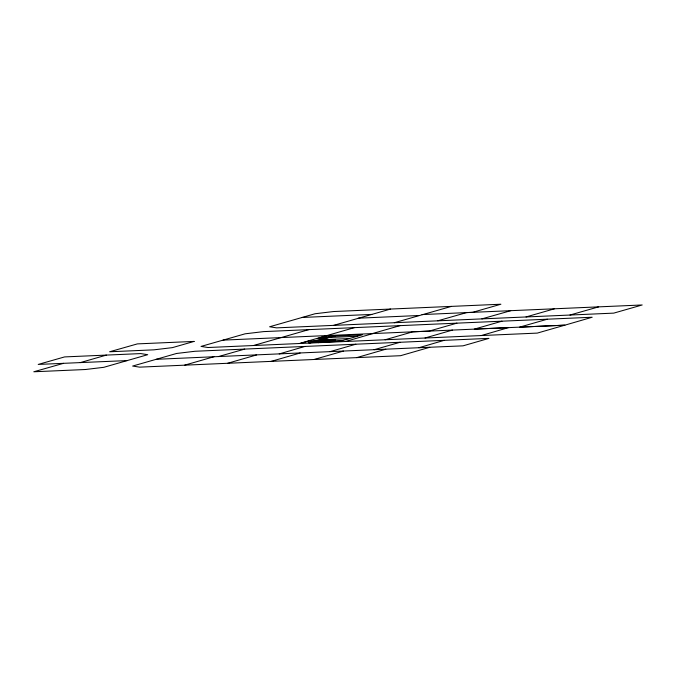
<?xml version="1.0" encoding="UTF-8"?>
<svg xmlns="http://www.w3.org/2000/svg" width="676" height="676" viewBox="0 0 676 676"><rect width="100%" height="100%" fill="white"/><g stroke="black" fill="none" stroke-linecap="round" stroke-linejoin="round"><path stroke-width="1.01" d="M394.328 322.722L451.45 306.389M279.222 353.937L304.96 346.442M345.546 341.49L372.806 333.572M156.224 359.302L418.9 347.726L444.2 340.341M481.295 335.55L508.453 327.632L474.324 329.127L501.972 321.185M354.385 327.64L299.392 343.518M271.186 361.373L300.136 353.016M356.683 357.629L385.785 349.205M425.018 338.008L452.447 330.082M106.377 355.094L64.583 356.92L38.211 364.432L80.283 362.598L106.377 355.094L140.726 353.59L147.706 354.689L103.808 367.313L85.362 369.519L33.8 371.775L63.536 363.325M184.59 365.175L213.912 356.751M253.483 345.529L308.814 329.635M333.64 325.376L390.508 309.059M227.651 363.282L256.601 354.934M300.338 343.476L308.442 341.135L335.465 339.952L327.361 342.284M309.346 343.078L317.45 340.746M333.995 336.065L314.382 341.71L342.774 340.467M335.372 336.006L330.513 337.409L357.536 336.217M318.354 342.681L326.457 340.349M372.282 333.598L399.989 325.646M329.888 351.672L355.838 344.219M314.087 359.488L343.408 351.064M385.126 339.766L412.774 331.823L429.192 331.105L456.9 323.153M374.115 349.72L400.031 342.284M526.029 316.959L554.481 308.788L642.2 304.969L613.749 313.123L276.585 327.868L269.631 326.77L315.067 313.748L333.547 311.543L500.891 304.225L472.634 312.329L422.061 314.577M429.784 347.295L400.547 355.703L139.619 367.144L132.64 366.054L176.546 353.472L195.026 351.267L488.942 338.38L463.026 345.842L418.9 347.726M547.323 319.199L519.599 327.142L564.891 325.164L592.184 317.238L263.598 331.612L245.118 333.817L201.034 346.416L207.997 347.515L537.276 333.099L564.891 325.164L223.063 340.121M569.969 315.041L598.649 306.853M218.399 356.582L244.712 349.086M437.752 320.821L466.626 312.591L554.481 308.788M481.887 318.886L510.701 310.707M302.113 317.466L371.792 314.416M358.136 318.193L419.196 315.498M321.032 339.8L349.433 338.549M80.283 362.598L127.223 360.587M326.271 336.006L318.168 338.338L327.176 337.941L335.279 335.609L326.271 336.006M330.894 336.2L308.214 342.732L339.724 341.346L362.395 334.814L330.894 336.2M194.088 341.422L172.388 347.633L153.908 349.838L109.605 351.774L137.397 343.89L194.088 341.422"/></g></svg>
